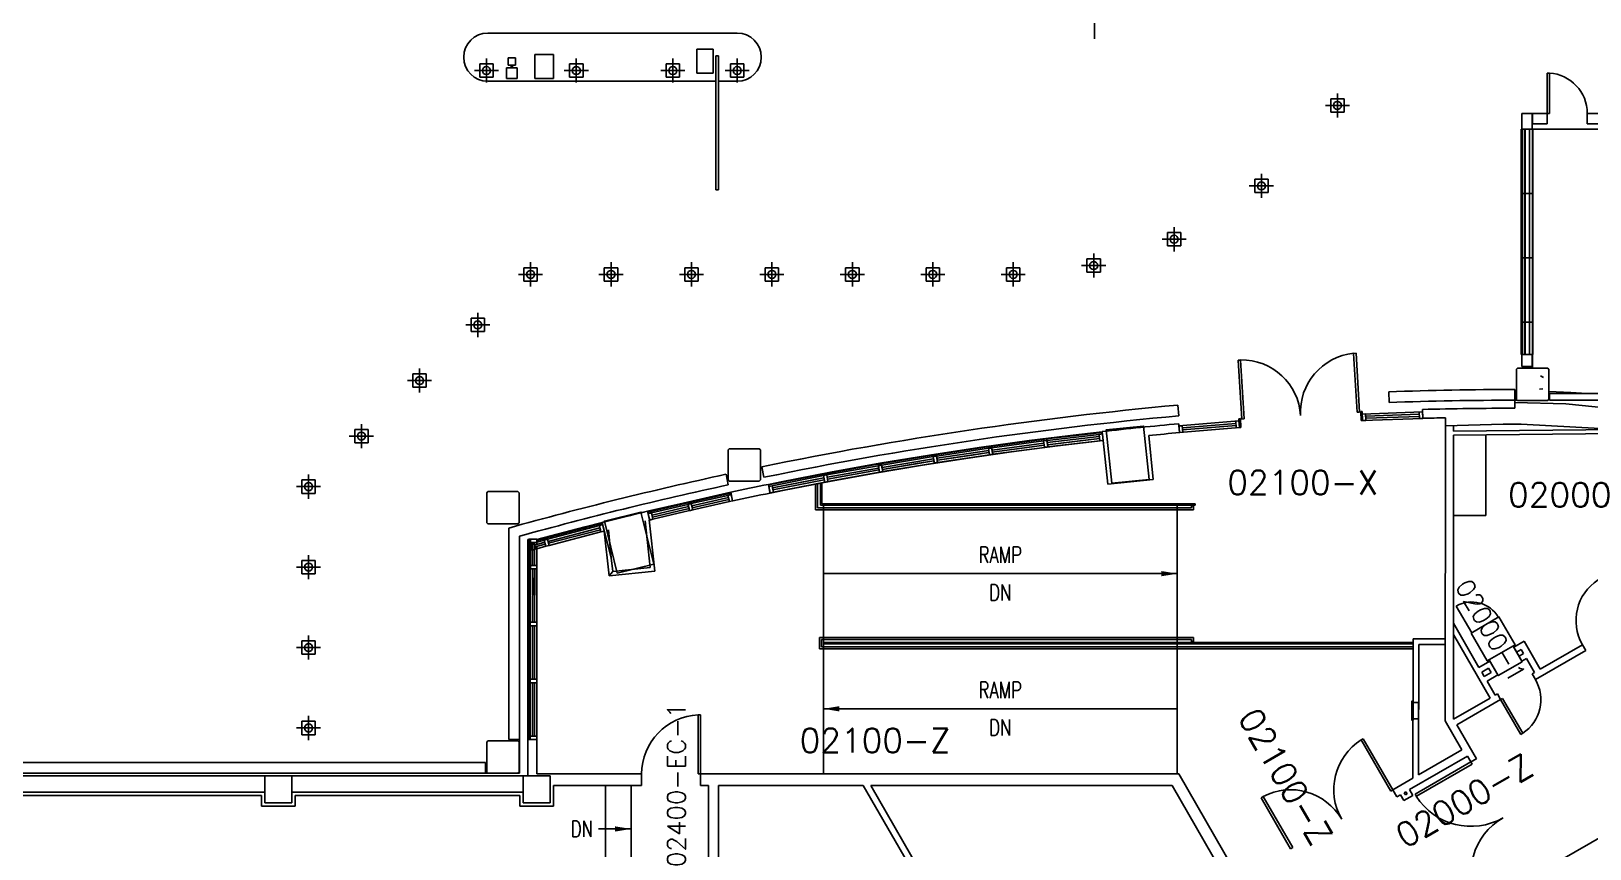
# Model space of a CAD drawing. Extents: x -2225 to 2382, y 4758 to 10467.
# Drawn here: x -376 to 787, y 6996 to 7606 of the extents above; entities that cross this region are included whole.
import ezdxf

# ---------------------------------------------------------------- set-up
doc = ezdxf.new("R2010")
doc.units = 0
doc.header["$LTSCALE"] = 48
doc.header["$MEASUREMENT"] = 0
doc.layers.get('0').update_dxf_attribs({"linetype": 'CONTINUOUS'})
for name, color, linetype in [('ARDOOR', 7, 'CONTINUOUS'), ('ARDOORNO', 4, 'CONTINUOUS'), ('ARROOMNO', 4, 'CONTINUOUS'), ('ARWALL', 7, 'CONTINUOUS'), ('COL', 14, 'CONTINUOUS'), ('EQUIP', 30, 'CONTINUOUS'), ('EXDOOR', 8, 'CONTINUOUS'), ('EXWALL', 8, 'CONTINUOUS'), ('EXWINDOW', 8, 'CONTINUOUS'), ('FIRE', 10, 'CONTINUOUS'), ('MILL', 1, 'CONTINUOUS'), ('TXT', 4, 'CONTINUOUS')]:
    doc.layers.add(name, color=color, linetype=linetype)
doc.styles.add('ROMANS', font='romans.shx', dxfattribs={"height": 18})
doc.styles.get("Standard").update_dxf_attribs({"font": 'simplex.shx', "width": 0.75, "height": 12})
doc.dimstyles.get("Standard").update_dxf_attribs({"dimtxt": 12, "dimasz": 12, "dimexe": 9, "dimexo": 3, "dimgap": 12, "dimtad": 1, "dimdec": 4, "dimzin": 0, "dimtxsty": 'STANDARD', "dimblk": 'OBLIQUE', "dimcen": 0, "dimdle": 3, "dimclrd": 256, "dimclre": 256, "dimclrt": 256, "dimazin": 3, "dimtfac": 1, "dimtdec": 4, "dimtix": 1, "dimtmove": 0, "dimatfit": 3, "dimtolj": 1, "dimtzin": 0})

# ---------------------------------------------------------------- blocks, each defined once
blk = doc.blocks.new('*U28')
at = {"linetype": 'CONTINUOUS', "flags": 128}
for points in [[(-1.609, 0.983), (1.781, -0.615), (1.611, -0.979), (-1.782, 0.616), (-1.609, 0.983)], [(-1.609, 0.983), (-1.42, 0.894), (-1.591, 0.532), (-1.779, 0.621), (-1.609, 0.983)], [(-1.48, 0.767), (1.535, -0.655), (1.481, -0.768), (-1.533, 0.654), (-1.48, 0.767)], [(1.595, -0.528), (1.782, -0.616), (1.609, -0.983), (1.421, -0.895), (1.595, -0.528)]]:
    blk.add_lwpolyline(points, close=True, dxfattribs=at)
blk = doc.blocks.new('3-00-DR')
at = {"color": 0}
for p, q in [((0, 36), (0, 0)), ((1.8, 36), (0, 36)), ((1.8, 0), (1.8, 36)), ((0, 0), (1.8, 0))]:
    blk.add_line(p, q, dxfattribs=at)
blk.add_arc((-0.1, 0), 36.1, 0.049, 87.097, dxfattribs=at)
blk = doc.blocks.new('2-06-DR')
at = {"color": 0}
for p, q in [((0, 30), (0, 0)), ((1.8, 30), (0, 30)), ((1.8, 0), (1.8, 30)), ((0, 0), (1.8, 0))]:
    blk.add_line(p, q, dxfattribs=at)
blk.add_arc((-0.1, 0), 30.1, 0.0709, 86.4875, dxfattribs=at)
blk = doc.blocks.new('8-00-DRS')
at = {"color": 0}
for p, q in [((0, 48), (0, 0)), ((1.8, 48), (0, 48)), ((1.8, 0), (1.8, 48)), ((94.2, 0), (94.2, 48)), ((94.2, 48), (96, 48)), ((96, 48), (96, 0)), ((0, 0), (1.8, 0)), ((96, 0), (94.2, 0))]:
    blk.add_line(p, q, dxfattribs=at)
for centre, start, end in [((-0.1, 0), 0.0274, 87.8451), ((96.1, 0), 92.1549, 179.9726)]:
    blk.add_arc(centre, 48.1, start, end, dxfattribs=at)
blk = doc.blocks.new('7-04-DRS')
at = {"color": 0}
for p, q in [((0, 44), (0, 0)), ((1.8, 44), (0, 44)), ((1.8, 0), (1.8, 44)), ((86.2, 0), (86.2, 44)), ((86.2, 44), (88, 44)), ((88, 44), (88, 0)), ((0, 0), (1.8, 0)), ((88, 0), (86.2, 0))]:
    blk.add_line(p, q, dxfattribs=at)
for centre, start, end in [((-0.1, 0), 0.0327, 87.6426), ((88.1, 0), 92.3574, 179.9673)]:
    blk.add_arc(centre, 44.1, start, end, dxfattribs=at)
blk = doc.blocks.new('3-08-DR')
at = {"color": 0}
for p, q in [((0, 44), (0, 0)), ((1.8, 44), (0, 44)), ((1.8, 0), (1.8, 44)), ((0, 0), (1.8, 0))]:
    blk.add_line(p, q, dxfattribs=at)
blk.add_arc((-0.1, 0), 44.1, 0.0327, 87.6426, dxfattribs=at)
blk = doc.blocks.new('FEC')
at = {"layer": 'FIRE'}
for points in [[(-7, 0), (-7, 1), (7, 1), (7, 0)], [(-6, -4), (-6, 0), (6, 0), (6, -4)]]:
    blk.add_lwpolyline(points, close=True, dxfattribs=at)

msp = doc.modelspace()

# ---------------------------------------------------------------- linework, layer by layer
at = {"layer": 'ARWALL'}
for p, q in [((679.2, 7091.7), (679.4, 7311.6)), ((685.5, 7304.7), (685.3, 7093.4)), ((685.5, 7311.8), (685.5, 7307.8)), ((685.5, 7307.8), (808.6, 7309)), ((808.4, 7305.9), (685.5, 7304.7)), ((704.4, 7131.5), (685.4, 7164.4)), ((655.2, 7152.9), (655.1, 7048.9)), ((679.2, 7152.9), (655.2, 7152.9)), ((685.4, 7156), (712.7, 7108.6)), ((738, 7151), (730.4, 7146.6)), ((738, 7151), (750, 7130.2)), ((659.4, 7051.3), (659.5, 7148.6)), ((659.5, 7148.6), (679.2, 7148.6)), ((736.4, 7136.2), (730.4, 7146.6)), ((732.5, 7142.9), (735.9, 7144.9)), ((737.7, 7141.8), (734.3, 7139.8)), ((737.7, 7141.8), (735.9, 7144.9)), ((784, 7144.2), (746.5, 7122.5)), ((750, 7130.2), (781.6, 7148.4)), ((781.6, 7148.4), (784, 7144.2)), ((712.5, 7136.2), (704.4, 7131.5)), ((706.5, 7127.9), (711.6, 7130.8)), ((708.2, 7124.8), (706.5, 7127.9)), ((713.4, 7127.8), (708.2, 7124.8)), ((713.4, 7127.8), (711.6, 7130.8)), ((718.5, 7125.9), (712.5, 7136.2)), ((736.4, 7136.2), (739.8, 7138.1)), ((745.8, 7127.8), (739.8, 7138.1)), ((744.1, 7126.8), (745.8, 7127.8)), ((746.5, 7122.5), (744.1, 7126.8)), ((710.4, 7121.1), (718.5, 7125.9)), ((716.4, 7110.8), (710.4, 7121.1)), ((685.5, 7093), (712.7, 7108.6)), ((720.5, 7107.5), (688, 7088.7)), ((716.4, 7110.8), (718.1, 7111.8)), ((718.1, 7111.8), (720.5, 7107.5)), ((685.3, 7093.4), (685.5, 7093)), ((691.7, 7070), (679.2, 7091.7)), ((688, 7088.7), (702.6, 7063.4)), ((659.4, 7051.3), (691.7, 7070)), ((695.9, 7065.3), (652.6, 7040.3)), ((698.4, 7061), (695.9, 7065.3)), ((702.6, 7063.4), (698.4, 7061)), ((1.7, 7052), (79.8, 7052)), ((79.8, 7052), (79.8, 7043.5)), ((123.8, 7043.5), (123.8, 7052)), ((123.8, 7052), (480.4, 7052)), ((531, 6964.4), (480.4, 7052)), ((640.1, 7040.2), (655.1, 7048.9)), ((751.1, 6979.4), (875.6, 7051.3)), ((-454.8, 7035.9), (-203.8, 7035.9)), ((-203.8, 7035.9), (-203.8, 7027.9)), ((-8.5, 7038.5), (-181.1, 7038.5)), ((-178.5, 7027.9), (-178.5, 7035.9)), ((-178.5, 7035.9), (-11.1, 7035.9)), ((-11.1, 7035.9), (-178.5, 7035.9)), ((-11.1, 7035.9), (-11.1, 7027.9)), ((14.2, 7027.9), (14.2, 7043.5)), ((14.2, 7043.5), (14.2, 7027.9)), ((79.8, 7043.5), (14.2, 7043.5)), ((129.8, 7043.5), (123.8, 7043.5)), ((129.8, 6978.5), (129.8, 7043.5)), ((137.1, 7043.5), (137.1, 6978.5)), ((245.1, 7043.5), (137.1, 7043.5)), ((306.6, 6937), (245.1, 7043.5)), ((250.7, 7043.5), (310.8, 6939.4)), ((475.5, 7043.5), (250.7, 7043.5)), ((520, 6966.4), (475.5, 7043.5)), ((643.1, 7034.9), (640.1, 7040.2)), ((645.8, 7036.4), (643.1, 7034.9)), ((645.8, 7036.4), (648.3, 7032.1)), ((648.3, 7032.1), (655.1, 7036)), ((649.9, 7038.8), (648.5, 7038)), ((649.5, 7036.4), (648.5, 7038)), ((650.8, 7037.1), (649.5, 7036.4)), ((649.9, 7038.8), (650.8, 7037.1)), ((655.1, 7036), (652.6, 7040.3)), ((-203.8, 7027.9), (-178.5, 7027.9)), ((-11.1, 7027.9), (14.2, 7027.9))]:
    msp.add_line(p, q, dxfattribs=at)
at = {"layer": 'COL', "ltscale": 0.01}
for p, q in [((733.1, 7354.6), (732.4, 7353.8)), ((732.4, 7353.8), (732.4, 7331.3)), ((755.6, 7354.6), (733.1, 7354.6)), ((750.4, 7349), (752.5, 7347.7)), ((756.4, 7353.8), (755.6, 7354.6)), ((756.4, 7331.3), (756.4, 7353.8)), ((732.4, 7336.7), (732.9, 7336.8)), ((749.6, 7339), (752.1, 7339.3)), ((732.4, 7331.3), (733.1, 7330.6)), ((733.1, 7330.6), (755.6, 7330.6)), ((755.4, 7330.6), (755.8, 7330.7)), ((755.6, 7330.6), (756.4, 7331.3)), ((145.1, 7294.5), (144.4, 7293.8)), ((144.4, 7293.8), (144.4, 7271.3)), ((167.6, 7294.5), (145.1, 7294.5)), ((168.4, 7293.8), (167.6, 7294.5)), ((168.4, 7271.3), (168.4, 7293.8)), ((144.4, 7271.3), (145.1, 7270.5)), ((145.1, 7270.5), (167.6, 7270.5)), ((167.6, 7270.5), (168.4, 7271.3)), ((-34.9, 7262.6), (-35.6, 7261.8)), ((-35.6, 7261.8), (-35.6, 7239.3)), ((-12.4, 7262.6), (-34.9, 7262.6)), ((-11.6, 7261.8), (-12.4, 7262.6)), ((-11.6, 7239.3), (-11.6, 7261.8)), ((-35.6, 7239.3), (-34.9, 7238.6)), ((-34.9, 7238.6), (-12.4, 7238.6)), ((-12.4, 7238.6), (-11.6, 7239.3)), ((-34.9, 7076.6), (-35.6, 7075.8)), ((-35.6, 7075.8), (-35.6, 7053.3)), ((-12.4, 7076.6), (-34.9, 7076.6)), ((-11.6, 7075.8), (-12.4, 7076.6)), ((-11.6, 7053.3), (-11.6, 7075.8)), ((-35.6, 7053.3), (-34.9, 7052.6)), ((-34.9, 7052.6), (-12.4, 7052.6)), ((-12.4, 7052.6), (-11.6, 7053.3))]:
    msp.add_line(p, q, dxfattribs=at)
at = {"layer": 'COL', "flags": 128}
for points in [[(458.4, 7271.7), (430.5, 7268.8), (426.3, 7308.6), (454.2, 7311.5), (458.4, 7271.7)], [(61.7, 7201.8), (52.1, 7240.6), (52.1, 7240.6), (79.3, 7247.3), (88.9, 7208.5), (88.9, 7208.5), (61.7, 7201.8)], [(-181.1, 7050.5), (-181.1, 7030.5), (-201.1, 7030.5), (-201.1, 7050.5), (-181.1, 7050.5)], [(11.5, 7050.5), (11.5, 7030.5), (-8.5, 7030.5), (-8.5, 7050.5), (11.5, 7050.5)]]:
    msp.add_lwpolyline(points, dxfattribs=at)
at = {"layer": 'EQUIP', "flags": 128}
for points in [[(698.6, 7157.1), (699, 7157.3), (687.5, 7177.2)], [(698.6, 7157.1), (719.3, 7169.1), (731.3, 7148.3), (710.6, 7136.3), (698.6, 7157.1)], [(729.9, 7147.4), (736.6, 7135.7), (718.8, 7125.4), (712, 7137.1)]]:
    msp.add_lwpolyline(points, dxfattribs=at)
at = {"layer": 'EQUIP'}
msp.add_arc((699, 7157.3), 23, 30, 120, dxfattribs=at)
at = {"layer": 'EXWALL', "ltscale": 0.01}
for p, q in [((417.7, 7618.4), (417.7, 7600.4)), ((151.1, 7604.6), (-34.9, 7604.6)), ((133.1, 7592.6), (121.1, 7592.6)), ((121.1, 7592.6), (121.1, 7574.6)), ((133.1, 7574.6), (133.1, 7592.6)), ((-40.9, 7581.6), (-40.9, 7571.6)), ((-30.9, 7581.6), (-40.9, 7581.6)), ((-35.9, 7567.6), (-35.9, 7585.6)), ((-30.9, 7571.6), (-30.9, 7581.6)), ((-14.2, 7586), (-19.6, 7586)), ((-19.6, 7586), (-19.6, 7580.6)), ((-19.6, 7580.6), (-14.2, 7580.6)), ((-17.4, 7580.6), (-17.4, 7578.6)), ((-16.4, 7578.6), (-16.4, 7580.6)), ((-14.2, 7580.6), (-14.2, 7586)), ((14.1, 7588.6), (0.1, 7588.6)), ((0.1, 7588.6), (0.1, 7570.6)), ((14.1, 7570.6), (14.1, 7588.6)), ((36.1, 7581.6), (26.1, 7581.6)), ((26.1, 7581.6), (26.1, 7571.6)), ((31.1, 7567.6), (31.1, 7585.6)), ((36.1, 7571.6), (36.1, 7581.6)), ((98.1, 7581.6), (98.1, 7571.6)), ((108.1, 7581.6), (98.1, 7581.6)), ((103.1, 7567.6), (103.1, 7585.6)), ((108.1, 7571.6), (108.1, 7581.6)), ((137.1, 7587.6), (135.1, 7587.6)), ((135.1, 7587.6), (135.1, 7487.6)), ((137.1, 7487.6), (137.1, 7587.6)), ((156.1, 7581.6), (146.1, 7581.6)), ((146.1, 7581.6), (146.1, 7571.6)), ((151.1, 7567.6), (151.1, 7585.6)), ((156.1, 7571.6), (156.1, 7581.6)), ((-44.9, 7576.6), (-26.9, 7576.6)), ((-40.9, 7571.6), (-30.9, 7571.6)), ((-34.9, 7568.6), (135.1, 7568.6)), ((-12.9, 7578.6), (-20.9, 7578.6)), ((-20.9, 7578.6), (-20.9, 7570.6)), ((-20.9, 7570.6), (-12.9, 7570.6)), ((-12.9, 7570.6), (-12.9, 7578.6)), ((0.1, 7570.6), (14.1, 7570.6)), ((40.1, 7576.6), (22.1, 7576.6)), ((26.1, 7571.6), (36.1, 7571.6)), ((94.1, 7576.6), (112.1, 7576.6)), ((98.1, 7571.6), (108.1, 7571.6)), ((121.1, 7574.6), (133.1, 7574.6)), ((137.1, 7568.6), (151.1, 7568.6)), ((160.1, 7576.6), (142.1, 7576.6)), ((146.1, 7571.6), (156.1, 7571.6)), ((598.8, 7559.6), (598.8, 7541.6)), ((607.8, 7550.6), (589.8, 7550.6)), ((603.8, 7555.6), (593.8, 7555.6)), ((593.8, 7555.6), (593.8, 7545.6)), ((593.8, 7545.6), (603.8, 7545.6)), ((603.8, 7545.6), (603.8, 7555.6)), ((736.4, 7544.7), (736.4, 7532.9)), ((744, 7544.7), (736.4, 7544.7)), ((744, 7532.9), (744, 7544.7)), ((744.2, 7544.7), (744.2, 7537)), ((755.2, 7544.7), (744.2, 7544.7)), ((744.2, 7537), (755.2, 7537)), ((755.2, 7537), (755.2, 7544.7)), ((785.2, 7544.7), (785.2, 7537)), ((850.4, 7544.7), (785.2, 7544.7)), ((785.2, 7537), (850.4, 7537)), ((736.4, 7532.9), (736.7, 7532.9)), ((742.2, 7532.9), (744, 7532.9)), ((800.1, 7532.9), (744.5, 7532.9)), ((542.1, 7499.6), (542.1, 7481.6)), ((135.1, 7487.6), (137.1, 7487.6)), ((551.1, 7490.6), (533.1, 7490.6)), ((547.1, 7495.6), (537.1, 7495.6)), ((537.1, 7495.6), (537.1, 7485.6)), ((547.1, 7485.6), (547.1, 7495.6)), ((537.1, 7485.6), (547.1, 7485.6)), ((482, 7455.8), (472, 7455.8)), ((472, 7455.8), (472, 7445.8)), ((477, 7459.8), (477, 7441.8)), ((482, 7445.8), (482, 7455.8)), ((486, 7450.8), (468, 7450.8)), ((472, 7445.8), (482, 7445.8)), ((2, 7429.6), (-8, 7429.6)), ((-8, 7429.6), (-8, 7419.6)), ((-3, 7433.6), (-3, 7415.6)), ((2, 7419.6), (2, 7429.6)), ((62, 7429.6), (52, 7429.6)), ((52, 7429.6), (52, 7419.6)), ((57, 7433.6), (57, 7415.6)), ((62, 7419.6), (62, 7429.6)), ((122, 7429.6), (112, 7429.6)), ((112, 7429.6), (112, 7419.6)), ((117, 7433.6), (117, 7415.6)), ((122, 7419.6), (122, 7429.6)), ((182, 7429.6), (172, 7429.6)), ((172, 7429.6), (172, 7419.6)), ((177, 7433.6), (177, 7415.6)), ((182, 7419.6), (182, 7429.6)), ((242, 7429.6), (232, 7429.6)), ((232, 7429.6), (232, 7419.6)), ((237, 7433.6), (237, 7415.6)), ((242, 7419.6), (242, 7429.6)), ((302, 7429.6), (292, 7429.6)), ((292, 7429.6), (292, 7419.6)), ((297, 7433.6), (297, 7415.6)), ((302, 7419.6), (302, 7429.6)), ((362, 7429.6), (352, 7429.6)), ((352, 7429.6), (352, 7419.6)), ((357, 7433.6), (357, 7415.6)), ((362, 7419.6), (362, 7429.6)), ((426, 7431.2), (408, 7431.2)), ((422, 7436.2), (412, 7436.2)), ((412, 7436.2), (412, 7426.2)), ((417, 7440.2), (417, 7422.2)), ((422, 7426.2), (422, 7436.2)), ((6, 7424.6), (-12, 7424.6)), ((-8, 7419.6), (2, 7419.6)), ((66, 7424.6), (48, 7424.6)), ((52, 7419.6), (62, 7419.6)), ((126, 7424.6), (108, 7424.6)), ((112, 7419.6), (122, 7419.6)), ((186, 7424.6), (168, 7424.6)), ((172, 7419.6), (182, 7419.6)), ((246, 7424.6), (228, 7424.6)), ((232, 7419.6), (242, 7419.6)), ((306, 7424.6), (288, 7424.6)), ((292, 7419.6), (302, 7419.6)), ((366, 7424.6), (348, 7424.6)), ((352, 7419.6), (362, 7419.6)), ((412, 7426.2), (422, 7426.2)), ((-42.4, 7395.9), (-42.4, 7377.9)), ((-33.4, 7386.9), (-51.4, 7386.9)), ((-37.4, 7391.9), (-47.4, 7391.9)), ((-47.4, 7391.9), (-47.4, 7381.9)), ((-37.4, 7381.9), (-37.4, 7391.9)), ((-47.4, 7381.9), (-37.4, 7381.9)), ((736.4, 7364.9), (736.4, 7355.8)), ((736.7, 7364.9), (736.4, 7364.9)), ((744, 7364.9), (742.2, 7364.9)), ((744, 7355.8), (744, 7364.9)), ((744.4, 7364.9), (744.4, 7354.6)), ((-80.8, 7350.4), (-90.8, 7350.4)), ((-90.8, 7350.4), (-90.8, 7340.4)), ((-85.8, 7354.4), (-85.8, 7336.4)), ((-80.8, 7340.4), (-80.8, 7350.4)), ((736.4, 7355.8), (744, 7355.8)), ((-76.8, 7345.4), (-94.8, 7345.4)), ((-90.8, 7340.4), (-80.8, 7340.4)), ((637.1, 7337.1), (637.3, 7329.1)), ((731.2, 7324.8), (731.2, 7338.8)), ((756.4, 7337.2), (773, 7336.6)), ((773, 7336.6), (784.9, 7335.8)), ((480.6, 7319.2), (479.8, 7327.1)), ((757.1, 7335.8), (757.1, 7330.8)), ((835.6, 7335.8), (757.1, 7335.8)), ((757.1, 7330.8), (835.2, 7330.8)), ((-129.2, 7313), (-129.2, 7295)), ((-120.2, 7304), (-138.2, 7304)), ((-124.2, 7309), (-134.2, 7309)), ((-134.2, 7309), (-134.2, 7299)), ((-124.2, 7299), (-124.2, 7309)), ((-134.2, 7299), (-124.2, 7299)), ((169.4, 7281.1), (171, 7273.3)), ((-159.6, 7266.3), (-177.6, 7266.3)), ((-163.6, 7271.3), (-173.6, 7271.3)), ((-173.6, 7271.3), (-173.6, 7261.3)), ((-168.6, 7275.3), (-168.6, 7257.3)), ((-163.6, 7261.3), (-163.6, 7271.3)), ((144.4, 7267.7), (142.8, 7275.5)), ((-173.6, 7261.3), (-163.6, 7261.3)), ((-19.3, 7077.6), (-19.3, 7235.4)), ((-11.3, 7229.3), (-11.3, 7052.6)), ((-163.6, 7211.3), (-173.6, 7211.3)), ((-173.6, 7211.3), (-173.6, 7201.3)), ((-168.6, 7215.3), (-168.6, 7197.3)), ((-163.6, 7201.3), (-163.6, 7211.3)), ((-159.6, 7206.3), (-177.6, 7206.3)), ((-173.6, 7201.3), (-163.6, 7201.3)), ((-163.6, 7151.3), (-173.6, 7151.3)), ((-173.6, 7151.3), (-173.6, 7141.3)), ((-168.6, 7155.3), (-168.6, 7137.3)), ((-163.6, 7141.3), (-163.6, 7151.3)), ((-159.6, 7146.3), (-177.6, 7146.3)), ((-173.6, 7141.3), (-163.6, 7141.3)), ((-168.6, 7095.3), (-168.6, 7077.3)), ((-159.6, 7086.3), (-177.6, 7086.3)), ((-163.6, 7091.3), (-173.6, 7091.3)), ((-173.6, 7091.3), (-173.6, 7081.3)), ((-173.6, 7081.3), (-163.6, 7081.3)), ((-163.6, 7081.3), (-163.6, 7091.3)), ((-19.3, 7077.6), (-11.3, 7077.6)), ((-34.9, 7052.6), (-36.6, 7052.6)), ((-11.3, 7052.6), (-12.4, 7052.6))]:
    msp.add_line(p, q, dxfattribs=at)
at = {"layer": 'EXWALL'}
for p, q in [((769.3, 7328.1), (731.2, 7329)), ((842.7, 7320.6), (769.3, 7328.1)), ((480.5, 7313.2), (481.1, 7306.6)), ((525.4, 7316.9), (526.4, 7317)), ((525.9, 7310.3), (525.4, 7316.9)), ((525.9, 7310.3), (525.4, 7316.9)), ((526.4, 7317), (526.8, 7310.4)), ((526.4, 7317), (526.8, 7310.4)), ((616.6, 7315.6), (616.2, 7322.3)), ((616.2, 7322.2), (616.2, 7322.3)), ((616.2, 7322.3), (616.4, 7322.3)), ((616.4, 7322.3), (617.2, 7322.3)), ((616.6, 7315.6), (616.6, 7316.1)), ((616.8, 7315.6), (616.6, 7315.6)), ((617.5, 7315.7), (616.8, 7315.6)), ((617.2, 7322.3), (617.5, 7315.7)), ((617.2, 7322.3), (617.5, 7315.7)), ((662.4, 7317.2), (662.3, 7323.8)), ((679.4, 7311.6), (679.4, 7317.6)), ((679.4, 7311.6), (722.5, 7312.8)), ((722.5, 7312.8), (735.8, 7312.9)), ((735.8, 7312.9), (848, 7306.9)), ((338.4, 7296), (382, 7301.9)), ((368.8, 7300.7), (406, 7305.3)), ((379.6, 7301.6), (423.3, 7306.7)), ((379.7, 7300.5), (379.6, 7301.6)), ((382, 7301.9), (382.1, 7300.8)), ((406, 7305.3), (423.3, 7307.3)), ((424, 7300.8), (423.3, 7307.3)), ((461.5, 7271.7), (458.1, 7304.4)), ((526.6, 7310.4), (525.9, 7310.3)), ((526.8, 7310.4), (526.6, 7310.4)), ((256.2, 7283.1), (299.6, 7290.2)), ((257.6, 7283.7), (294.6, 7289.9)), ((294.6, 7289.9), (331.7, 7295.5)), ((297.3, 7289.9), (340.8, 7296.4)), ((297.4, 7288.8), (297.3, 7289.9)), ((299.6, 7290.2), (299.8, 7289.1)), ((321.7, 7287.4), (355.8, 7292.2)), ((331.7, 7295.5), (368.8, 7300.7)), ((338.5, 7294.9), (338.4, 7296)), ((340.8, 7296.4), (340.9, 7295.3)), ((355.8, 7292.2), (389.9, 7296.7)), ((389.9, 7296.7), (424, 7300.8)), ((427.5, 7268.1), (424, 7300.8)), ((215.3, 7275.6), (258.6, 7283.5)), ((220.7, 7277.1), (257.6, 7283.7)), ((253.9, 7276.3), (287.8, 7282.1)), ((256.4, 7282), (256.2, 7283.1)), ((258.6, 7283.5), (258.8, 7282.4)), ((287.8, 7282.1), (321.7, 7287.4)), ((174.4, 7268), (183.9, 7269.9)), ((174.4, 7268), (175.7, 7261.5)), ((174.5, 7267.6), (217.7, 7276.1)), ((174.7, 7266.5), (175.7, 7261.7)), ((183.9, 7269.9), (220.7, 7277.1)), ((186.3, 7263.6), (220, 7270.2)), ((209.5, 7248.9), (209.5, 7268.1)), ((211, 7268.4), (211, 7250.4)), ((213.3, 7252.6), (213.3, 7269.1)), ((214.3, 7269.3), (214.3, 7253.6)), ((215.5, 7274.5), (215.3, 7275.6)), ((217.7, 7276.1), (217.9, 7275)), ((220, 7270.2), (253.9, 7276.3)), ((461.5, 7271.7), (427.5, 7268.1)), ((84.5, 7247.3), (116.6, 7254.8)), ((110.7, 7254.1), (146.3, 7262.1)), ((114.2, 7254.3), (146.4, 7261.5)), ((116.6, 7254.8), (116.9, 7253.7)), ((147.7, 7255.6), (146.3, 7262.1)), ((175.7, 7261.5), (186.3, 7263.6)), ((186.3, 7263.6), (186.3, 7263.6)), ((50.3, 7239.6), (74.2, 7245.5)), ((74.2, 7245.5), (84.3, 7248)), ((81.4, 7247.3), (78.8, 7246.6)), ((84.3, 7248), (110.7, 7254.1)), ((84.3, 7248), (85.8, 7241.5)), ((84.7, 7246.2), (85.8, 7241.5)), ((98.7, 7251.4), (98.7, 7251.4)), ((110.7, 7254.2), (110.7, 7254.1)), ((114.5, 7253.2), (114.2, 7254.3)), ((209.5, 7248.9), (491.4, 7248.9)), ((211, 7250.4), (489.9, 7250.4)), ((492.8, 7252.6), (213.3, 7252.6)), ((214.3, 7253.6), (492.8, 7253.6)), ((215.4, 7150.1), (215.4, 7252.6)), ((479.4, 7150.1), (479.4, 7252.6)), ((491.4, 7252.1), (489.9, 7252.1)), ((489.9, 7250.4), (489.9, 7252.1)), ((491.4, 7252.1), (491.4, 7248.9)), ((492.8, 7252.6), (492.8, 7253.6)), ((1.7, 7226.9), (37.8, 7236.4)), ((6.9, 7227.6), (50.4, 7239)), ((37.8, 7236.4), (50.3, 7239.6)), ((57.2, 7213.1), (50.3, 7239.6)), ((55.5, 7199.7), (52, 7233.2)), ((57.2, 7213.1), (55, 7234)), ((82.5, 7240.7), (86.1, 7206.1)), ((89.6, 7203.3), (85.5, 7241.5)), ((-5, 7077.6), (-5, 7226.8)), ((-5, 7226.8), (-4.3, 7226.8)), ((-4.3, 7205.1), (-4.3, 7227.1)), ((-4.3, 7227.1), (-3.1, 7227.1)), ((1.7, 7226.1), (9.2, 7228.2)), ((7.2, 7226.5), (6.9, 7227.6)), ((9.2, 7228.2), (9.5, 7227.2)), ((57.2, 7213.1), (58.3, 7203.1)), ((-4.3, 7162.6), (-4.3, 7207.6)), ((-4.3, 7207.6), (-3.1, 7207.6)), ((-3.2, 7205.1), (-4.3, 7205.1)), ((55.5, 7199.7), (89.6, 7203.3)), ((58.3, 7203.1), (55.5, 7199.7)), ((86.1, 7206.1), (58.3, 7203.1)), ((-4.3, 7120.1), (-4.3, 7165.1)), ((-4.3, 7165.1), (-3.2, 7165.1)), ((-3.2, 7162.6), (-4.3, 7162.6)), ((212.4, 7153.9), (491.4, 7153.9)), ((212.4, 7153.9), (212.4, 7145.4)), ((213.9, 7146.9), (213.9, 7152.4)), ((213.9, 7152.4), (489.9, 7152.4)), ((215.4, 7150.1), (655.2, 7150.1)), ((215.4, 7149.1), (215.4, 7150.1)), ((489.9, 7152.4), (489.9, 7150.7)), ((489.9, 7150.7), (491.4, 7150.7)), ((491.4, 7153.9), (491.4, 7150.7)), ((212.4, 7145.4), (655.2, 7145.4)), ((213.9, 7146.9), (655.2, 7146.9)), ((215.4, 7052), (215.4, 7149.1)), ((655.2, 7149.1), (215.4, 7149.1)), ((479.4, 7052), (479.4, 7149.1)), ((-4.4, 7077.6), (-4.3, 7122.6)), ((-4.3, 7122.6), (-3.2, 7122.6)), ((-3.2, 7120.1), (-4.3, 7120.1)), ((-5, 7077.6), (-5, 7050.5)), ((-5, 7077.6), (1.7, 7077.6)), ((-5, 7077.6), (-3.2, 7077.6)), ((1.7, 7052), (1.7, 7077.6)), ((1.7, 7077.6), (1.7, 7052)), ((-562.9, 7060.6), (-36.6, 7060.6)), ((-36.6, 7052.6), (-36.6, 7060.6)), ((-1111.2, 7050.5), (-8.5, 7050.5)), ((-36.6, 7052.6), (-562.9, 7052.6)), ((-201.1, 7038.5), (-474.9, 7038.5)), ((-8.5, 7038.5), (-181.1, 7038.5)), ((53, 6971), (53, 7043.5)), ((71.9, 6978.5), (71.9, 7043.5))]:
    msp.add_line(p, q, dxfattribs=at)
at = {"layer": 'EXWALL', "ltscale": 0.01}
for centre in [(-35.9, 7576.6), (31.1, 7576.6), (103.1, 7576.6), (151.1, 7576.6), (598.8, 7550.6), (542.1, 7490.6), (477, 7450.8), (417, 7431.2), (-3, 7424.6), (57, 7424.6), (117, 7424.6), (177, 7424.6), (237, 7424.6), (297, 7424.6), (357, 7424.6), (-42.4, 7386.9), (-85.8, 7345.4), (-129.2, 7304), (-168.6, 7266.3), (-168.6, 7206.3), (-168.6, 7146.3), (-168.6, 7086.3)]:
    msp.add_circle(centre, 3, dxfattribs=at)
for centre, radius, start, end in [((-34.9, 7586.6), 18, 90, 270), ((151.1, 7586.6), 18, 270, 90), ((735.9, 4528.8), 2810, 90.0956, 92.0155), ((735.9, 4528.8), 2810, 95.228, 101.6304), ((735.9, 4528.8), 2802, 90.0956, 92.0155), ((735.9, 4528.8), 2802, 95.228, 101.6304), ((735.9, 4528.8), 2810, 102.1858, 105.5908), ((735.9, 4528.8), 2802, 102.1858, 105.4667)]:
    msp.add_arc(centre, radius, start, end, dxfattribs=at)
at = {"layer": 'EXWALL', "extrusion": (0, 0, -1)}
for radius, start, end in [(2794.3, 88.5092, 89.9234), (2794.3, 83.5952, 84.7756), (2787.7, 88.5092, 88.8574), (2787.7, 84.2997, 84.7756), (2794.3, 77.8387, 78.4279), (2787.7, 77.8397, 78.4269), (2794.3, 75.8165, 76.5351), (2787.7, 76.5282, 76.5346)]:
    msp.add_arc((-735, 4530.5), radius, start, end, dxfattribs=at)
at = {"layer": 'EXWALL'}
for radius, start, end in [(2794.3, 94.2805, 94.301), (2794.3, 92.4145, 92.435), (2787.7, 92.4145, 92.4328), (2787.7, 94.2827, 94.301)]:
    msp.add_arc((735, 4530.5), radius, start, end, dxfattribs=at)
at = {"layer": 'EXWALL', "ltscale": 0.01}
msp.add_open_spline([(732.9, 7330.8), (732.4, 7330.8), (731.9, 7330.8), (731.4, 7330.8)], degree=3, dxfattribs=at)
at = {"layer": 'EXWINDOW', "ltscale": 0.01}
for p, q in [((735.9, 7532.9), (736.1, 7532.9)), ((735.9, 7532.9), (735.9, 7364.9)), ((736.1, 7532.9), (736.4, 7532.9)), ((736.1, 7532.9), (736.1, 7364.9)), ((736.7, 7532.9), (736.7, 7532.9)), ((736.7, 7532.9), (738.3, 7532.9)), ((736.7, 7532.9), (736.7, 7364.9)), ((736.7, 7532.9), (736.7, 7364.9)), ((738.3, 7364.9), (738.3, 7532.9)), ((738.3, 7532.9), (738.8, 7532.9)), ((738.8, 7532.9), (738.8, 7364.9)), ((738.8, 7532.9), (742, 7532.9)), ((742, 7532.9), (742.2, 7532.9)), ((742, 7532.9), (742, 7364.9)), ((742.2, 7364.9), (742.2, 7532.9)), ((744, 7532.9), (744.3, 7532.9)), ((744.3, 7532.9), (744.5, 7532.9)), ((744.3, 7532.9), (744.3, 7364.9)), ((744.5, 7532.9), (744.5, 7364.9)), ((738.3, 7520.9), (738.8, 7520.9)), ((736.1, 7484.9), (735.9, 7484.9)), ((736.1, 7484.9), (736.7, 7484.9)), ((738.3, 7484.9), (736.7, 7484.9)), ((742, 7484.9), (738.8, 7484.9)), ((742, 7484.9), (742.2, 7484.9)), ((742.2, 7484.9), (744.3, 7484.9)), ((744.3, 7484.9), (744.5, 7484.9)), ((738.3, 7472.9), (738.8, 7472.9)), ((736.1, 7436.9), (735.9, 7436.9)), ((736.1, 7436.9), (736.7, 7436.9)), ((738.3, 7436.9), (736.7, 7436.9)), ((742, 7436.9), (738.8, 7436.9)), ((742, 7436.9), (742.2, 7436.9)), ((742.2, 7436.9), (744.3, 7436.9)), ((744.3, 7436.9), (744.5, 7436.9)), ((738.3, 7424.9), (738.8, 7424.9)), ((736.1, 7388.9), (735.9, 7388.9)), ((736.1, 7388.9), (736.7, 7388.9)), ((738.3, 7388.9), (736.7, 7388.9)), ((742, 7388.9), (738.8, 7388.9)), ((742, 7388.9), (742.2, 7388.9)), ((742.2, 7388.9), (744.3, 7388.9)), ((744.3, 7388.9), (744.5, 7388.9)), ((738.3, 7376.9), (738.8, 7376.9)), ((736.1, 7364.9), (735.9, 7364.9)), ((736.4, 7364.9), (736.1, 7364.9)), ((738.3, 7364.9), (736.7, 7364.9)), ((736.7, 7364.9), (736.7, 7364.9)), ((738.8, 7364.9), (738.3, 7364.9)), ((742, 7364.9), (738.8, 7364.9)), ((742.2, 7364.9), (742, 7364.9)), ((744.3, 7364.9), (744, 7364.9)), ((744.5, 7364.9), (744.3, 7364.9))]:
    msp.add_line(p, q, dxfattribs=at)
at = {"layer": 'EXWINDOW'}
for p, q in [((382.2, 7300.8), (421, 7305.3)), ((299.9, 7289.1), (338.5, 7294.9)), ((339.2, 7290.1), (300.6, 7284.3)), ((341, 7295.3), (379.7, 7300.5)), ((380.3, 7295.6), (341.7, 7290.4)), ((421.5, 7300.5), (382.8, 7296)), ((218, 7275), (256.3, 7281.9)), ((258.9, 7282.4), (297.4, 7288.7)), ((298.2, 7283.9), (259.7, 7277.6)), ((177.2, 7266.9), (215.4, 7274.5)), ((216.4, 7269.7), (178.1, 7262.2)), ((257.2, 7277.1), (218.8, 7270.2)), ((116.9, 7253.7), (144.2, 7259.8)), ((145.3, 7255.1), (118, 7248.9)), ((87.2, 7246.7), (114.4, 7253.1)), ((115.5, 7248.4), (88.3, 7242)), ((9.6, 7227.2), (48.3, 7237.3)), ((49.5, 7232.6), (10.8, 7222.5)), ((-3.1, 7207.6), (-3.1, 7224.6)), ((1.7, 7225), (7.1, 7226.5)), ((1.7, 7224.6), (1.7, 7223.2)), ((8.4, 7221.8), (1.7, 7219.9)), ((1.7, 7221.7), (1.7, 7207.6)), ((-3.2, 7165.1), (-3.1, 7205.1)), ((1.7, 7205.1), (1.7, 7165.1)), ((-3.2, 7122.6), (-3.2, 7162.6)), ((1.7, 7162.6), (1.7, 7122.6)), ((-3.2, 7080.1), (-3.2, 7120.1)), ((-1.5, 7122.6), (1.7, 7122.6)), ((1.7, 7120.1), (1.6, 7080.1))]:
    msp.add_line(p, q, dxfattribs=at)
at = {"layer": 'EXWINDOW', "flags": 128}
for points in [[(421.3, 7302.1), (382.6, 7297.6), (382.4, 7299.1), (421.2, 7303.6), (421.3, 7302.1)], [(421.3, 7302.1), (421.3, 7302.1), (408.6, 7300.7)], [(424, 7300.8), (421.5, 7300.5), (421, 7305.3), (423.5, 7305.6), (424, 7300.8)], [(338.9, 7291.7), (300.4, 7286), (300.1, 7287.5), (338.7, 7293.2), (338.9, 7291.7)], [(326.3, 7289.8), (300.4, 7286), (300.4, 7286)], [(338.9, 7291.7), (338.9, 7291.7), (326.3, 7289.8)], [(338.7, 7293.2), (338.5, 7294.9), (340.1, 7295.1), (340.9, 7295.3), (340.9, 7295.3)], [(341.7, 7290.4), (339.2, 7290.1), (338.5, 7294.9), (340.9, 7295.3), (341.7, 7290.4)], [(341.7, 7290.4), (339.2, 7290.1), (338.5, 7294.9), (341, 7295.3), (341.7, 7290.4)], [(341.7, 7290.4), (341.7, 7290.4), (340, 7290.2), (339.2, 7290.1), (339.2, 7290.1)], [(380.1, 7297.3), (341.4, 7292.1), (341.2, 7293.6), (379.9, 7298.8), (380.1, 7297.3)], [(367.4, 7295.6), (341.4, 7292.1), (341.4, 7292.1)], [(380.1, 7297.3), (380.1, 7297.3), (367.4, 7295.6)], [(382.8, 7296), (380.3, 7295.6), (379.7, 7300.5), (382.1, 7300.8), (382.8, 7296)], [(382.8, 7296), (380.3, 7295.7), (379.7, 7300.5), (382.2, 7300.8), (382.8, 7296)], [(382.1, 7300.8), (382.1, 7300.8), (382.4, 7299.1)], [(382.4, 7299.1), (382.8, 7296), (382.8, 7296)], [(408.6, 7300.7), (382.6, 7297.6), (382.6, 7297.6)], [(424, 7300.8), (424, 7300.8), (423.1, 7300.7), (421.5, 7300.5), (421.5, 7300.5)], [(256.9, 7278.8), (218.5, 7271.8), (218.3, 7273.3), (256.6, 7280.2), (256.9, 7278.8)], [(259.7, 7277.6), (257.2, 7277.1), (256.3, 7281.9), (258.8, 7282.3), (259.7, 7277.6)], [(256.4, 7282), (256.4, 7282), (258.1, 7282.2), (258.9, 7282.4), (258.9, 7282.4)], [(259.7, 7277.6), (257.2, 7277.1), (256.4, 7282), (258.9, 7282.4), (259.7, 7277.6)], [(259.1, 7280.7), (259.7, 7277.6), (258, 7277.2), (257.2, 7277.1), (257.2, 7277.1)], [(258.8, 7282.3), (258.8, 7282.3), (259.1, 7280.7)], [(297.9, 7285.6), (259.4, 7279.2), (259.2, 7280.7), (297.6, 7287.1), (297.9, 7285.6)], [(285.2, 7283.5), (259.4, 7279.2), (259.4, 7279.2)], [(297.9, 7285.6), (297.9, 7285.6), (285.2, 7283.5)], [(297.4, 7288.7), (297.4, 7288.7), (298.9, 7289), (299.8, 7289.1), (300.1, 7287.5)], [(298.1, 7283.9), (297.9, 7285.6), (297.4, 7288.8), (299.1, 7289), (299.9, 7289.1), (299.9, 7289.1)], [(300.6, 7284.3), (298.2, 7283.9), (297.4, 7288.7), (299.8, 7289.1), (300.6, 7284.3)], [(300.6, 7284.3), (298.1, 7283.9), (297.4, 7288.8), (299.9, 7289.1), (300.6, 7284.3)], [(300.6, 7284.3), (300.6, 7284.3), (299, 7284.1), (298.1, 7283.9)], [(300.1, 7287.5), (300.6, 7284.3), (299.7, 7284.2), (298.2, 7283.9), (298.2, 7283.9)], [(178.1, 7262.2), (175.7, 7261.7), (174.7, 7266.5), (177.2, 7266.9), (178.1, 7262.2)], [(175.7, 7261.7), (175.3, 7263.3), (174.7, 7266.5), (174.7, 7266.5)], [(177.5, 7265.3), (177.5, 7265.3), (203.2, 7270.3), (215.8, 7272.8), (215.8, 7272.8)], [(216.1, 7271.3), (177.8, 7263.8), (177.5, 7265.3), (215.8, 7272.8), (216.1, 7271.3)], [(218.8, 7270.2), (216.4, 7269.7), (215.4, 7274.5), (217.9, 7275), (218.8, 7270.2)], [(218.8, 7270.2), (216.4, 7269.7), (215.5, 7274.5), (218, 7275), (218.8, 7270.2)], [(216.4, 7269.7), (216.4, 7269.7), (216.1, 7271.3), (216.1, 7271.3)], [(144.9, 7256.7), (117.6, 7250.6), (117.3, 7252.1), (144.6, 7258.2), (144.9, 7256.7)], [(147.7, 7255.6), (145.3, 7255.1), (144.2, 7259.8), (146.7, 7260.4), (147.7, 7255.6)], [(85.9, 7241.4), (85.5, 7243), (84.7, 7246.2), (86.4, 7246.6), (87.2, 7246.7), (87.2, 7246.7)], [(88.3, 7242), (85.9, 7241.4), (84.7, 7246.2), (87.2, 7246.7), (88.3, 7242)], [(115.2, 7250), (87.9, 7243.6), (87.6, 7245.1), (114.8, 7251.5), (115.2, 7250)], [(87.9, 7243.6), (88.3, 7242), (88.3, 7242)], [(118, 7249), (115.5, 7248.4), (114.4, 7253.1), (116.9, 7253.7), (118, 7249)], [(114.8, 7251.5), (114.4, 7253.1), (114.4, 7253.1)], [(114.5, 7253.2), (114.5, 7253.2), (116.2, 7253.5), (116.9, 7253.7), (116.9, 7253.7)], [(118, 7248.9), (115.5, 7248.4), (114.5, 7253.2), (116.9, 7253.7), (118, 7248.9)], [(117.2, 7252.1), (118, 7249), (116.3, 7248.6), (115.5, 7248.4), (115.5, 7248.4)], [(116.9, 7253.7), (116.9, 7253.7), (117.2, 7252.1)], [(49.1, 7234.2), (10.4, 7224.1), (10, 7225.5), (48.7, 7235.7), (49.1, 7234.2)], [(51.9, 7233.2), (49.5, 7232.6), (48.3, 7237.3), (50.7, 7238), (51.9, 7233.2)], [(1.7, 7227.1), (1.7, 7224.6), (-3.1, 7224.6), (-3.1, 7227.1), (1.7, 7227.1)], [(-3, 7223.7), (-3, 7223.7), (-1.3, 7224.1), (-0.6, 7224.3), (-0.6, 7224.3)], [(0.7, 7219.6), (-1.7, 7219), (-3, 7223.7), (-0.6, 7224.3), (0.7, 7219.6)], [(0, 7224.6), (0, 7207.6), (-1.5, 7207.6), (-1.5, 7224.6), (0, 7224.6)], [(8, 7223.4), (0.3, 7221.3), (-0.1, 7222.7), (7.6, 7224.8), (8, 7223.4)], [(10.8, 7222.4), (8.4, 7221.8), (7.1, 7226.5), (9.5, 7227.1), (10.8, 7222.4)], [(10.8, 7222.5), (8.4, 7221.8), (7.2, 7226.5), (9.6, 7227.2), (10.8, 7222.5)], [(36.4, 7230.9), (10.4, 7224.1), (10.4, 7224.1)], [(0.7, 7219.6), (0.7, 7219.6), (-0.8, 7219.2), (-1.7, 7219)], [(1.7, 7207.6), (1.7, 7205.1), (-3.2, 7205.1), (-3.1, 7207.6), (1.7, 7207.6)], [(-3.1, 7205.1), (-3.2, 7205.1), (-3.2, 7205.1)], [(-3.1, 7207.6), (-3.1, 7207.6), (-1.5, 7207.6)], [(-3.1, 7207.6), (-1.5, 7207.6), (1.7, 7207.6), (1.7, 7207.6)], [(1.7, 7207.6), (1.7, 7205.1), (-3.1, 7205.1), (-3.1, 7207.6), (1.7, 7207.6)], [(-1.5, 7207.6), (1.7, 7207.6), (1.7, 7206.7), (1.7, 7205.1), (1.7, 7205.1)], [(0, 7207.6), (0, 7207.6), (-0.5, 7207.6), (-1.5, 7207.6), (-1.5, 7207.6)], [(0.1, 7205.1), (0, 7165.1), (-1.5, 7165.1), (-1.4, 7205.1), (0.1, 7205.1)], [(0.1, 7205.1), (0.1, 7205.1), (0, 7191.9)], [(0, 7191.9), (0, 7165.1), (0, 7165.1)], [(-3.2, 7162.6), (-3.2, 7162.6), (-3.2, 7164.2), (-3.2, 7165.1), (-3.2, 7165.1)], [(1.7, 7165.1), (1.7, 7162.6), (-3.2, 7162.6), (-3.2, 7165.1), (1.7, 7165.1)], [(1.7, 7165.1), (1.7, 7162.6), (-3.2, 7162.6), (-3.2, 7165.1), (1.7, 7165.1)], [(0, 7122.6), (0, 7122.6), (-0.5, 7122.6), (-1.5, 7122.6), (-1.5, 7149.4), (-1.5, 7162.6), (-1.5, 7162.6)], [(0, 7162.6), (0, 7122.6), (-1.5, 7122.6), (-1.5, 7162.6), (0, 7162.6)], [(1.7, 7165.1), (1.7, 7165.1), (1.7, 7163.4), (1.7, 7162.6)], [(-3.2, 7122.6), (-3.2, 7122.6), (-1.5, 7122.6)], [(-3.2, 7122.6), (-3.2, 7122.6), (-1.6, 7122.6), (1.7, 7122.6)], [(1.7, 7122.6), (1.7, 7120.1), (-3.2, 7120.1), (-3.2, 7122.6), (1.7, 7122.6)], [(1.7, 7122.6), (1.7, 7120.1), (-3.2, 7120.1), (-3.2, 7122.6), (1.7, 7122.6)], [(-1.6, 7080.1), (-1.6, 7080.1), (-1.5, 7106.9), (-1.5, 7120.1), (-1.5, 7120.1)], [(0, 7120.1), (-0.1, 7080.1), (-1.6, 7080.1), (-1.5, 7120.1), (0, 7120.1)], [(-3.2, 7080.1), (-3.2, 7080.1), (-1.6, 7080.1), (-1.6, 7080.1)], [(1.6, 7080.1), (1.6, 7077.6), (-3.2, 7077.6), (-3.2, 7080.1), (1.6, 7080.1)]]:
    msp.add_lwpolyline(points, dxfattribs=at)
at = {"layer": 'MILL'}
for p, q in [((709.5, 7304.7), (709.5, 7244.7)), ((709.5, 7244.7), (685.4, 7244.7))]:
    msp.add_line(p, q, dxfattribs=at)

# ---------------------------------------------------------------- block references
at = {"layer": 'ARDOOR', "xscale": -1}
for name, p, rotation in [('3-00-DR', (812.8, 7166.4), 29.99964508188491), ('2-06-DR', (720.5, 7107.5), 210.0127770595713), ('3-08-DR', (123.8, 7052), 359.9999999995831)]:
    msp.add_blockref(name, p, dxfattribs=dict(at, rotation=rotation))
at = {"layer": 'ARDOOR'}
for name, p, rotation in [('7-04-DRS', (563.9, 6996.2), 29.999999999784), ('8-00-DRS', (746.4, 6977.8), 119.9999999998047)]:
    msp.add_blockref(name, p, dxfattribs=dict(at, rotation=rotation))
at = {"layer": 'EXDOOR'}
msp.add_blockref('2-06-DR', (755.2, 7544.7), dxfattribs=at)
at = {"layer": 'EXDOOR', "rotation": 3.354907820755123}
msp.add_blockref('7-04-DRS', (527.4, 7316.7), dxfattribs=at)
at = {"layer": 'EXWINDOW'}
for p, xscale, yscale, zscale, rotation in [((639.9, 7318.8), 11.99999999999943, 11.99999999999943, 11.99999999999943, 27.2182345582679), ((503.2, 7311), 11.99999999999982, 11.99999999999982, 11.99999999999982, 29.99999999979655)]:
    msp.add_blockref('*U28', p, dxfattribs=dict(at, xscale=xscale, yscale=yscale, zscale=zscale, rotation=rotation))
at = {"layer": 'FIRE', "rotation": 89.95033829224494}
msp.add_blockref('FEC', (655.2, 7099.2), dxfattribs=at)

# ---------------------------------------------------------------- texts
at = {"layer": 'ARDOORNO', "style": 'ROMANS'}
for s, rotation, p in [('02000-1', 300, (686.3, 7192.1)), ('02400-EC-1', 90, (112.5, 6982.5))]:
    msp.add_text(s, height=13.5, rotation=rotation, dxfattribs=at).set_placement(p)
at = {"layer": 'ARROOMNO', "style": 'ROMANS'}
for s, p in [('02100-X', (516.7, 7260.4)), ('02000', (726.1, 7251.2)), ('02100-Z', (197.7, 7068))]:
    msp.add_text(s, height=18, dxfattribs=at).set_placement(p)
for s, rotation, p in [('02100-Z', 300, (524.2, 7094.2)), ('02000-Z', 30, (649.2, 6996.1))]:
    msp.add_text(s, height=18, rotation=rotation, dxfattribs=at).set_placement(p)
at = {"layer": 'TXT', "char_height": 12}
for s, width, insert, attachment_point in [('RAMP', 75.044, (347.4, 7215.4), 5), ('DN', 75.044, (347.4, 7187.4), 5), ('RAMP', 75.044, (347.4, 7114.6), 5), ('DN', 75.044, (347.4, 7086.6), 5), ('DN', 28.534, (43.6, 7011), 6)]:
    msp.add_mtext_dynamic_manual_height_columns(s, width=width, gutter_width=60, heights=[0], dxfattribs=dict(at, insert=insert, attachment_point=attachment_point))

# ---------------------------------------------------------------- leaders
at = {"layer": 'TXT'}
for points, override in [([(479.4, 7201.4), (215.4, 7201.4)], {"dimgap": 12, "dimtad": 0, "dimdec": 1, "dimtdec": 1}), ([(215.4, 7100.6), (479.4, 7100.6)], {"dimgap": 12, "dimtad": 0, "dimdec": 1, "dimtdec": 1}), ([(71.9, 7011), (47.6, 7011)], {"dimtad": 0, "dimdec": 1, "dimtdec": 1})]:
    msp.add_leader(points, dimstyle='STANDARD', override=override, dxfattribs=at)

doc.saveas('drawing.dxf')
